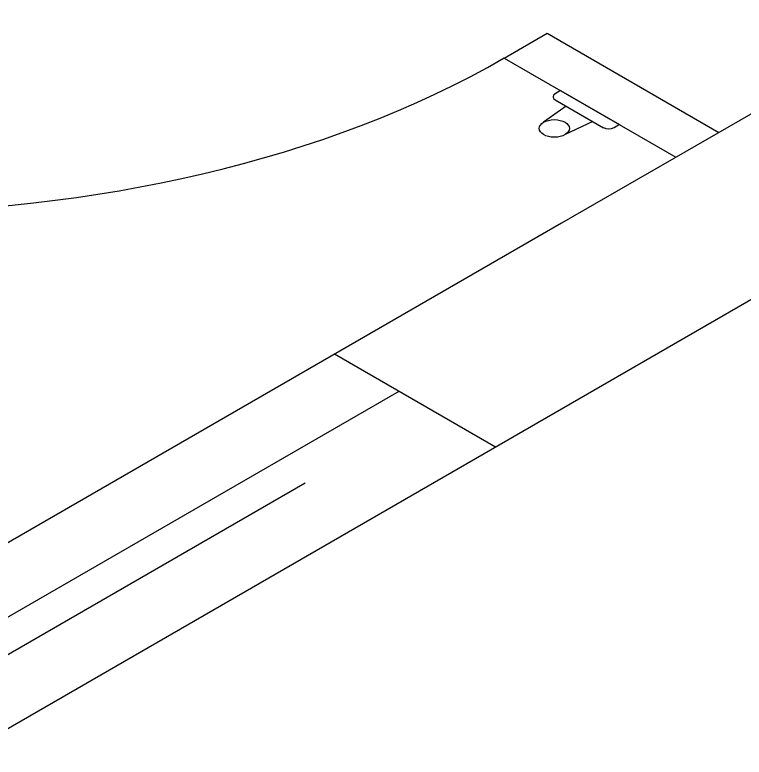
# Model space of a CAD drawing. Header units: millimetres. Extents: x 474.7 to 528.3, y 13.1 to 23.5.
# Drawn here: x 511.7585 to 512.2388, y 16.5443 to 17.0333 of the extents above; entities that cross this region are included whole.
import ezdxf

# ---------------------------------------------------------------- set-up
doc = ezdxf.new("R2010")
doc.units = ezdxf.units.MM
doc.header["$LTSCALE"] = 2.5
doc.linetypes.add('HIDDEN2', pattern=[0.1875, 0.125, -0.0625])
doc.layers.add('I-ARQ', color=8, linetype='Continuous')

msp = doc.modelspace()

# ---------------------------------------------------------------- linework, layer by layer
at = {"layer": 'I-ARQ', "extrusion": (0, 0.816497, 0.57735)}
for p, q in [((515.0007, 18.4376, 20.30852), (511.72149, 16.54435, 22.98598)), ((514.02843, 17.99873, 20.92917), (512.11854, 16.89606, 22.48858)), ((512.08078, 17.00489, 22.33467), (512.10906, 17.02122, 22.31157)), ((512.10906, 17.02122, 22.31157), (512.2222, 16.9559, 22.40395)), ((512.08078, 17.00489, 22.33467), (512.19391, 16.93957, 22.42704)), ((512.11796, 16.98343, 22.36502), (512.11442, 16.98139, 22.36791)), ((512.11796, 16.98343, 22.36502), (512.15673, 16.96104, 22.39668)), ((512.11442, 16.9773, 22.37368), (512.14612, 16.959, 22.39957)), ((512.12154, 16.9732, 22.37949), (512.10673, 16.96258, 22.3945)), ((512.13925, 16.96297, 22.39396), (512.12087, 16.95442, 22.40605)), ((512.15673, 16.96104, 22.39668), (512.1532, 16.959, 22.39957)), ((512.11854, 16.89606, 22.48858), (511.61542, 16.60558, 22.89938))]:
    msp.add_line(p, q, dxfattribs=at)
at = {"layer": 'I-ARQ', "linetype": 'HIDDEN2', "extrusion": (0, 0.816497, 0.57735)}
for p, q in [((512.07504, 16.74847, 22.6973), (511.96898, 16.80971, 22.6107)), ((512.0114, 16.78521, 22.64534), (511.65785, 16.58109, 22.93402)), ((511.67906, 16.56884, 22.95134), (512.03262, 16.77296, 22.66266))]:
    msp.add_line(p, q, dxfattribs=at)
at = {"layer": 'I-ARQ', "extrusion": (0, 0.816497, 0.57735)}
msp.add_circle((-512.1138, 8.49875, 26.77936), 0.01, dxfattribs=at)
for centre, radius, start, end in [((-511.6552, 7.9932, 26.77936), 0.60159, 45.15105, 135.02584), ((-512.11796, 8.46265, 26.77936), 0.005, 315, 45), ((-512.14966, 8.49435, 26.77936), 0.005, 45, 135)]:
    msp.add_arc(centre, radius, start, end, dxfattribs=at)

doc.saveas('drawing.dxf')
